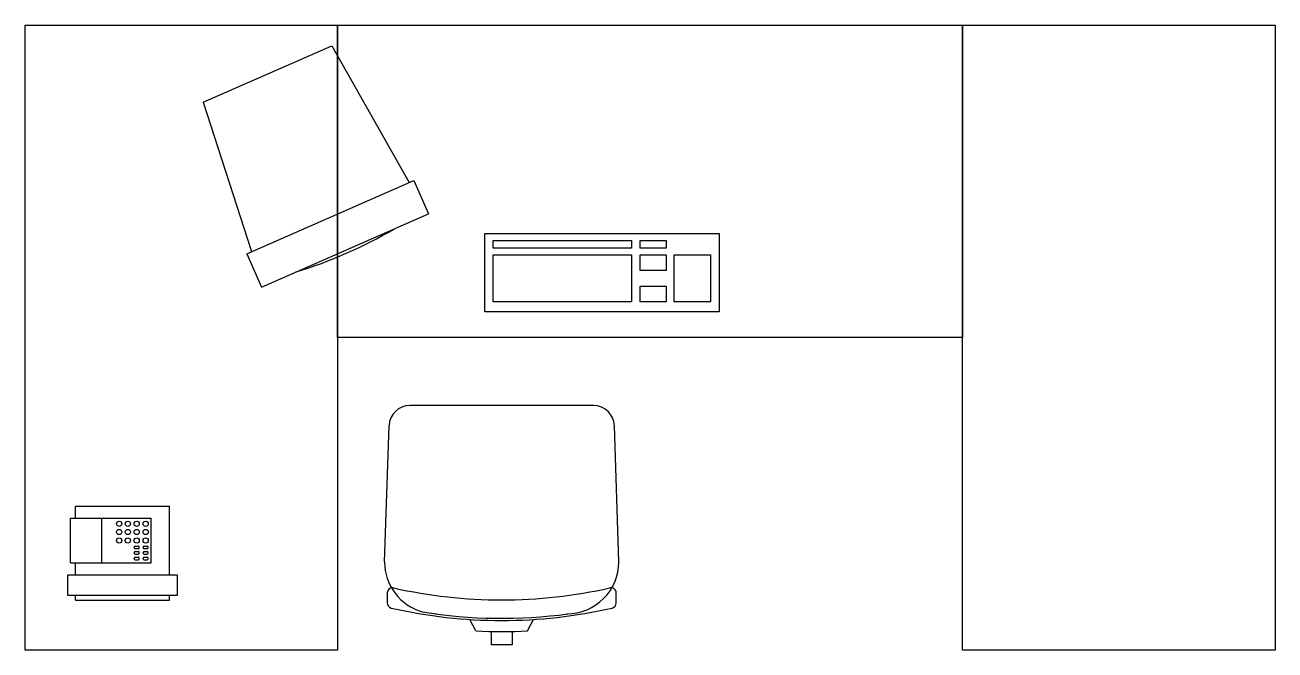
# Model space of a CAD drawing. Extents: x 1705 to 4105, y -2198 to -998.
import ezdxf

# ---------------------------------------------------------------- set-up
doc = ezdxf.new("R2010")
doc.units = 0
doc.layers.get('0').update_dxf_attribs({"linetype": 'CONTINUOUS'})

# ---------------------------------------------------------------- blocks, each defined once
blk = doc.blocks.new('KEYBOARD')
for points in [[(0, 150), (450, 150), (450, 0), (0, 0)], [(16.488865, 136.858131), (281.563213, 136.858131), (281.563213, 121.858131), (16.488865, 121.858131)], [(298.373545, 136.858131), (348.373545, 136.858131), (348.373545, 121.858131), (298.373545, 121.858131)], [(16.488865, 108.997808), (281.563213, 108.997808), (281.563213, 18.997808), (16.488865, 18.997808)], [(298.373545, 108.997808), (348.373545, 108.997808), (348.373545, 78.997808), (298.373545, 78.997808)], [(433.385009, 18.997808), (363.385009, 18.997808), (363.385009, 108.997808), (433.385009, 108.997808)], [(298.373545, 48.997808), (348.373545, 48.997808), (348.373545, 18.997808), (298.373545, 18.997808)]]:
    blk.add_lwpolyline(points, close=True)
blk = doc.blocks.new('CHAIR2')
for p, q in [((-18.592074, 302.880291), (21.936711, 302.880291)), ((-18.592074, 277.492529), (-18.592074, 302.880291)), ((21.936711, 277.492529), (21.936711, 302.880291)), ((-48.138313, 276.182539), (-59.424942, 254.292189)), ((51.48295, 276.182539), (62.769579, 254.292189)), ((-218.137459, 222.488624), (-218.137459, 203.37069)), ((221.482097, 203.37069), (221.482097, 222.488624)), ((-223.327681, 143.490078), (-214.616595, -117.842515)), ((226.672319, 143.490078), (217.961232, -117.842515)), ((-174.638799, -156.509922), (177.983436, -156.509922))]:
    blk.add_line(p, q)
for centre, radius, start, end in [((1.672319, -670.153926), 947.646454, 86.987004, 93.012996), ((-123.327681, 143.490078), 100, 90, 180), ((1.672319, -691.382664), 947.646454, 77.069902, 102.930098), ((1.672319, -695.628411), 947.646454, 80.755792, 97.701408), ((126.672319, 143.490078), 100, 88.857094, 90), ((-208.137459, 222.488624), 10, 102.930098, 180), ((1.672319, -731.009634), 947.646454, 77.34447, 102.65553), ((126.672319, 143.490078), 100, 0, 74.19729), ((211.482097, 222.488624), 10, 0, 77.069902), ((-208.137459, 203.37069), 10, 180, 282.65553), ((211.482097, 203.37069), 10, 257.34447, 0), ((-174.638799, -116.509922), 40, 181.909152, 270), ((177.983436, -116.509922), 40, 270, 358.090848)]:
    blk.add_arc(centre, radius, start, end)
blk = doc.blocks.new('TAB60120')
blk.add_lwpolyline([(0, 600), (1200, 600), (1200, 0), (0, 0)], close=True)
blk = doc.blocks.new('PHONE')
for p, q in [((0, 180), (0, 0)), ((0, 180), (8.669803, 180)), ((48.669803, 180), (71.334901, 180)), ((71.334901, 190), (71.334901, 35)), ((71.334901, 190), (157.334901, 190)), ((157.334901, 190), (157.334901, 35)), ((157.334901, 180), (180, 180)), ((180, 180), (180, 0)), ((71.334901, 130), (157.334901, 130)), ((77.39448, 65.784588), (77.39448, 59.784588)), ((77.39448, 48.592362), (77.39448, 42.592362)), ((79.39448, 67.784588), (80.39448, 67.784588)), ((79.39448, 57.784588), (80.39448, 57.784588)), ((79.39448, 50.592362), (80.39448, 50.592362)), ((82.39448, 65.784588), (82.39448, 59.784588)), ((82.39448, 48.592362), (82.39448, 42.592362)), ((88.007306, 65.784588), (88.007306, 59.784588)), ((88.007306, 48.592362), (88.007306, 42.592362)), ((90.007306, 67.784588), (91.007306, 67.784588)), ((90.007306, 57.784588), (91.007306, 57.784588)), ((90.007306, 50.592362), (91.007306, 50.592362)), ((93.007306, 65.784588), (93.007306, 59.784588)), ((93.007306, 48.592362), (93.007306, 42.592362)), ((98.620133, 65.784588), (98.620133, 59.784588)), ((98.620133, 48.592362), (98.620133, 42.592362)), ((100.620133, 67.784588), (101.620133, 67.784588)), ((100.620133, 57.784588), (101.620133, 57.784588)), ((100.620133, 50.592362), (101.620133, 50.592362)), ((103.620133, 65.784588), (103.620133, 59.784588)), ((103.620133, 48.592362), (103.620133, 42.592362)), ((71.334901, 35), (157.334901, 35)), ((79.39448, 40.592362), (80.39448, 40.592362)), ((90.007306, 40.592362), (91.007306, 40.592362)), ((100.620133, 40.592362), (101.620133, 40.592362)), ((0, 0), (8.669803, 0)), ((48.669803, 0), (180, 0))]:
    blk.add_line(p, q)
blk.add_lwpolyline([(8.669803, 194.930293), (48.669803, 194.930293), (48.669803, -14.930293), (8.669803, -14.930293)], close=True)
for centre in [(114.280601, 96.309431), (130.630086, 96.309431), (146.40591, 96.309431), (114.280601, 79.690277), (130.630086, 79.690277), (146.40591, 79.690277), (114.280601, 62.784588), (114.280601, 45.592362), (130.630086, 62.784588), (130.630086, 45.592362), (146.40591, 62.784588), (146.40591, 45.592362)]:
    blk.add_circle(centre, 5)
for centre, start, end in [((79.39448, 65.784588), 90, 180), ((79.39448, 59.784588), 180, 270), ((79.39448, 48.592362), 90, 180), ((80.39448, 65.784588), 0, 90), ((80.39448, 59.784588), 270, 0), ((80.39448, 48.592362), 0, 90), ((90.007306, 65.784588), 90, 180), ((90.007306, 59.784588), 180, 270), ((90.007306, 48.592362), 90, 180), ((91.007306, 65.784588), 0, 90), ((91.007306, 59.784588), 270, 0), ((91.007306, 48.592362), 0, 90), ((100.620133, 65.784588), 90, 180), ((100.620133, 59.784588), 180, 270), ((100.620133, 48.592362), 90, 180), ((101.620133, 65.784588), 0, 90), ((101.620133, 59.784588), 270, 0), ((101.620133, 48.592362), 0, 90), ((79.39448, 42.592362), 180, 270), ((80.39448, 42.592362), 270, 0), ((90.007306, 42.592362), 180, 270), ((91.007306, 42.592362), 270, 0), ((100.620133, 42.592362), 180, 270), ((101.620133, 42.592362), 270, 0)]:
    blk.add_arc(centre, 2, start, end)
blk = doc.blocks.new('MONITOR')
for p, q in [((-135, 0), (-165, -300)), ((-135, 0), (135, 0)), ((135, 0), (165, -300)), ((-175, -300), (175, -300)), ((-175, -300), (-175, -370)), ((175, -300), (175, -370)), ((-175, -370), (175, -370))]:
    blk.add_line(p, q)
blk.add_arc((0, 524.198688), 900.071418, 263.451293, 276.548707)
blk = doc.blocks.new('COMB3')
for name, p, rotation in [('TAB60120', (0, 1200), 270), ('TAB60120', (1800, 1200), 270), ('MONITOR', (465.790827, 1105.86528), 23.680879), ('CHAIR2', (916.962071, 312.851514), 180), ('PHONE', (277.273843, 95.950297), 90)]:
    blk.add_blockref(name, p, dxfattribs=dict(rotation=rotation))
for name, p in [('TAB60120', (600, 600)), ('KEYBOARD', (882.695902, 649.454482))]:
    blk.add_blockref(name, p)

msp = doc.modelspace()

# ---------------------------------------------------------------- block references
msp.add_blockref('COMB3', (1705.238772, -2197.800347))

doc.saveas('drawing.dxf')
